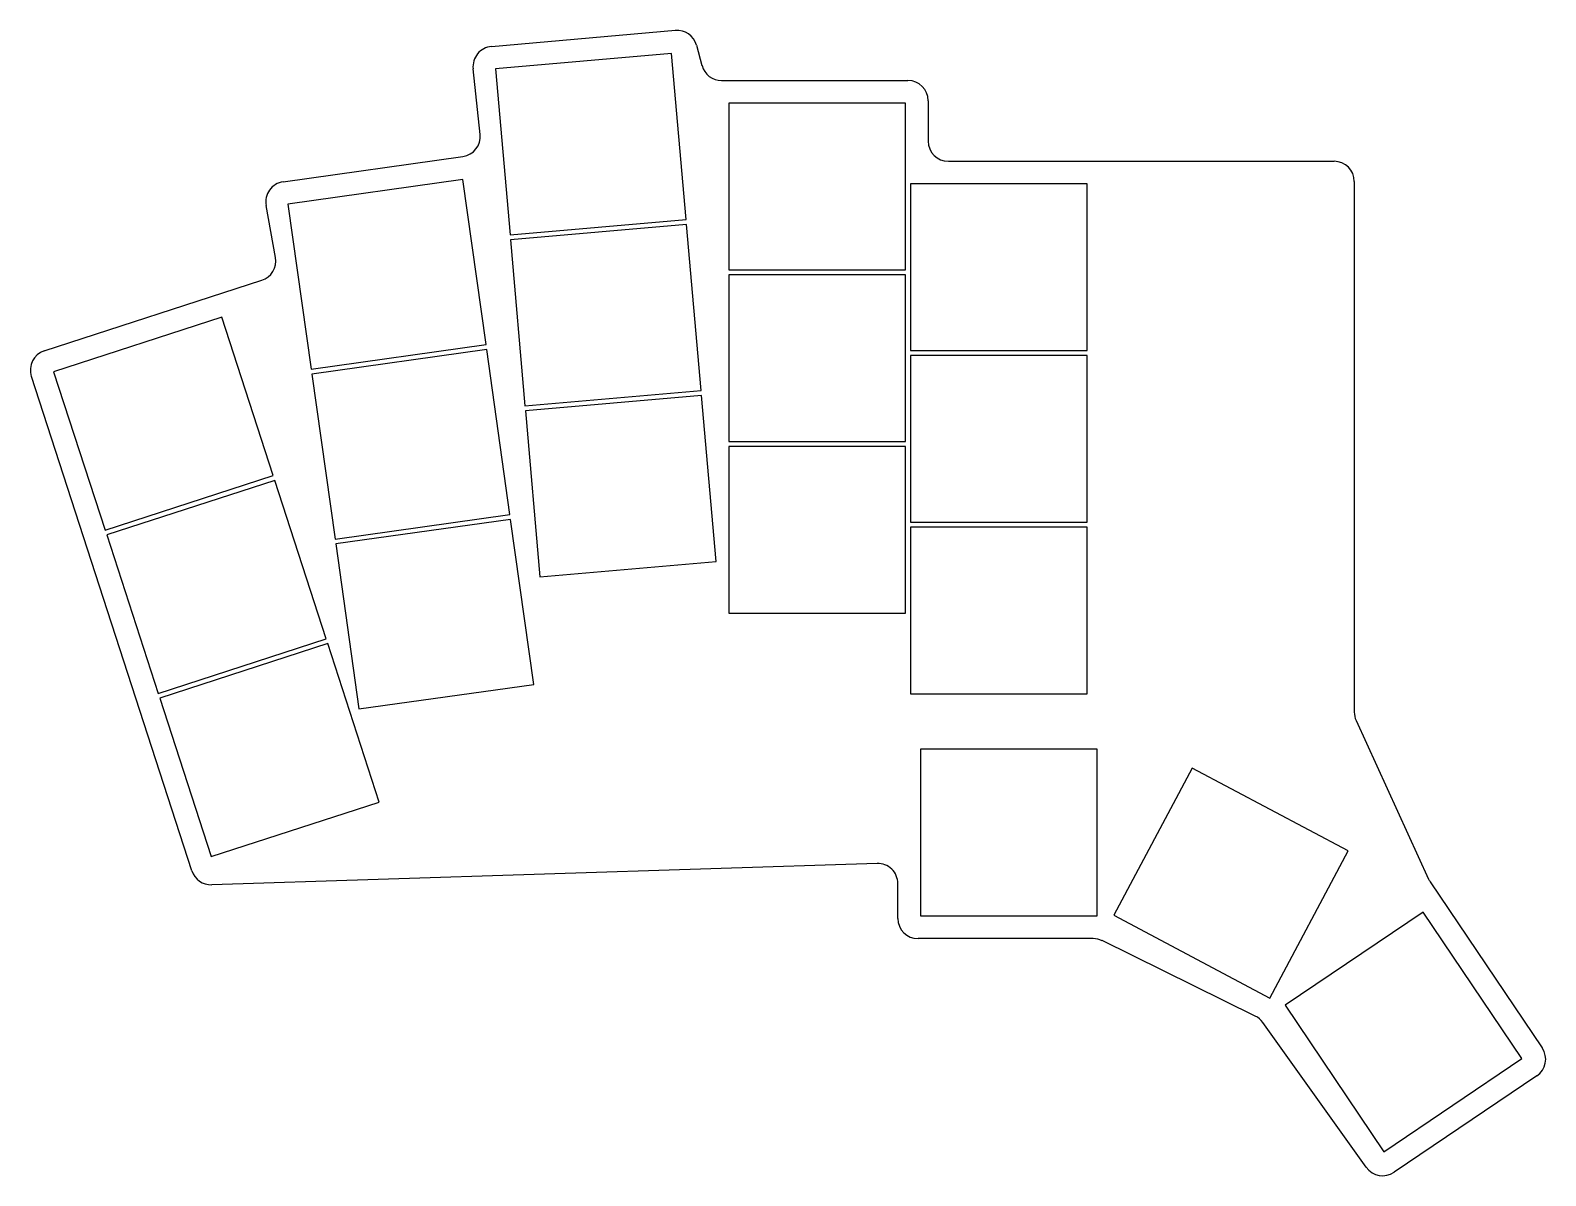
# Model space of a CAD drawing. Header units: millimetres. Extents: x 126 to 276, y -192 to -79.
import ezdxf

# ---------------------------------------------------------------- set-up
doc = ezdxf.new("R2010")
doc.units = ezdxf.units.MM

msp = doc.modelspace()

# ---------------------------------------------------------------- linework, layer by layer
for p, q in [((171.98, -80.3), (190.19, -78.7)), ((189.82, -81), (172.38, -82.52)), ((191.25, -97.43), (189.82, -81)), ((192.3, -80.18), (192.83, -82.19)), ((170.86, -89.01), (170.16, -82.5)), ((172.38, -82.52), (173.82, -98.96)), ((194.77, -83.67), (213.23, -83.67)), ((212.98, -85.92), (195.48, -85.92)), ((195.48, -85.92), (195.48, -102.42)), ((212.98, -102.42), (212.98, -85.92)), ((215.23, -85.67), (215.23, -89.67)), ((151.34, -93.71), (169.15, -91.21)), ((217.23, -91.67), (255.43, -91.67)), ((169.15, -93.48), (151.82, -95.91)), ((171.45, -109.82), (169.15, -93.48)), ((230.98, -93.92), (213.48, -93.92)), ((213.48, -93.92), (213.48, -110.42)), ((230.98, -110.42), (230.98, -93.92)), ((257.43, -93.67), (257.43, -146.23)), ((150.58, -101.2), (149.65, -96.04)), ((151.82, -95.91), (154.12, -112.25)), ((173.82, -98.96), (191.25, -97.43)), ((191.3, -97.93), (173.86, -99.46)), ((192.74, -114.37), (191.3, -97.93)), ((173.86, -99.46), (175.3, -115.89)), ((127.69, -110.46), (149.23, -103.46)), ((195.48, -102.42), (212.98, -102.42)), ((212.98, -102.92), (195.48, -102.92)), ((195.48, -102.92), (195.48, -119.42)), ((212.98, -119.42), (212.98, -102.92)), ((145.27, -107.11), (128.62, -112.52)), ((150.36, -122.81), (145.27, -107.11)), ((154.12, -112.25), (171.45, -109.82)), ((171.52, -110.31), (154.19, -112.75)), ((173.81, -126.65), (171.52, -110.31)), ((213.48, -110.42), (230.98, -110.42)), ((230.98, -110.92), (213.48, -110.92)), ((213.48, -110.92), (213.48, -127.42)), ((230.98, -127.42), (230.98, -110.92)), ((128.62, -112.52), (133.72, -128.21)), ((142.32, -161.96), (126.41, -112.98)), ((154.19, -112.75), (156.49, -129.09)), ((175.3, -115.89), (192.74, -114.37)), ((192.78, -114.87), (175.35, -116.39)), ((194.22, -131.3), (192.78, -114.87)), ((175.35, -116.39), (176.78, -132.83)), ((195.48, -119.42), (212.98, -119.42)), ((212.98, -119.92), (195.48, -119.92)), ((195.48, -119.92), (195.48, -136.42)), ((212.98, -136.42), (212.98, -119.92)), ((133.72, -128.21), (150.36, -122.81)), ((150.52, -123.28), (133.88, -128.69)), ((155.62, -138.97), (150.52, -123.28)), ((156.49, -129.09), (173.81, -126.65)), ((173.88, -127.15), (156.55, -129.58)), ((176.18, -143.49), (173.88, -127.15)), ((213.48, -127.42), (230.98, -127.42)), ((133.88, -128.69), (138.97, -144.38)), ((230.98, -127.92), (213.48, -127.92)), ((213.48, -127.92), (213.48, -144.42)), ((230.98, -144.42), (230.98, -127.92)), ((156.55, -129.58), (158.85, -145.92)), ((176.78, -132.83), (194.22, -131.3)), ((195.48, -136.42), (212.98, -136.42)), ((138.97, -144.38), (155.62, -138.97)), ((155.77, -139.45), (139.13, -144.86)), ((160.87, -155.14), (155.77, -139.45)), ((158.85, -145.92), (176.18, -143.49)), ((139.13, -144.86), (144.23, -160.55)), ((213.48, -144.42), (230.98, -144.42)), ((257.61, -147.07), (264.79, -162.77)), ((231.98, -149.92), (214.48, -149.92)), ((214.48, -149.92), (214.48, -166.42)), ((231.98, -166.42), (231.98, -149.92)), ((241.38, -151.78), (233.63, -166.35)), ((256.83, -159.99), (241.38, -151.78)), ((144.23, -160.55), (160.87, -155.14)), ((249.08, -174.56), (256.83, -159.99)), ((210.17, -161.23), (144.28, -163.34)), ((212.23, -166.67), (212.23, -163.23)), ((264.96, -163.06), (276.05, -179.5)), ((214.48, -166.42), (231.98, -166.42)), ((233.63, -166.35), (249.08, -174.56)), ((264.26, -166.04), (250.58, -175.27)), ((274.04, -180.55), (264.26, -166.04)), ((231.57, -168.67), (214.23, -168.67)), ((247.62, -176.35), (232.45, -168.87)), ((250.58, -175.27), (260.36, -189.78)), ((258.62, -191.32), (248.36, -176.98)), ((260.36, -189.78), (274.04, -180.55)), ((275.51, -182.28), (261.37, -191.82))]:
    msp.add_line(p, q)
for centre, start, end in [((190.36, -80.7), 15.0162, 95), ((172.15, -82.29), 95, 186.126), ((194.77, -81.67), 195.0162, 270), ((213.23, -85.67), 0, 90), ((168.87, -89.22), 278, 6.126), ((217.23, -89.67), 180, 270), ((255.43, -93.67), 0, 90), ((151.62, -95.69), 98, 190.2517), ((148.62, -101.56), 288, 10.2517), ((128.31, -112.36), 108, 198), ((259.43, -146.23), 180, 204.5721), ((144.22, -161.34), 198, 271.8278), ((210.23, -163.23), 0, 91.8278), ((266.61, -161.94), 204.5721, 214), ((214.23, -166.67), 180, 270), ((231.57, -170.67), 63.773, 90), ((246.74, -178.14), 35.5788, 63.773), ((274.39, -180.62), 304, 34), ((260.25, -190.16), 215.5788, 304)]:
    msp.add_arc(centre, 2, start, end)

doc.saveas('drawing.dxf')
